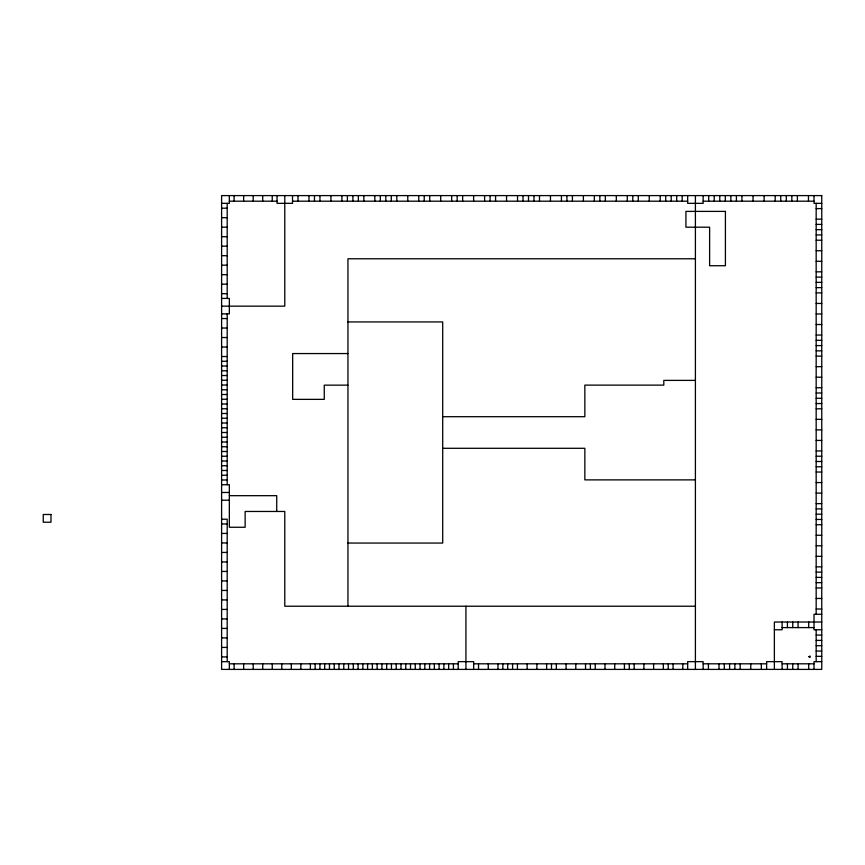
<?xml version="1.0" encoding="UTF-8"?>
<svg xmlns="http://www.w3.org/2000/svg" width="865" height="865" viewBox="0 0 865 865"><rect width="100%" height="100%" fill="white"/><g stroke="black" fill="none" stroke-linecap="round" stroke-linejoin="round"><path stroke-width="1.3" d="M229.344 201.188L277.016 201.188M292.521 201.188L687.664 201.188M703.148 201.188L814.008 201.188M221.602 203.34L229.344 203.34L229.344 195.598M821.75 203.34L814.008 203.34L814.008 195.598M221.602 208.195L227.192 208.195M816.171 208.606L821.75 208.606M221.602 217.688L227.192 217.688M816.171 219.148L821.75 219.148M816.171 224.413L821.75 224.413M221.602 227.192L227.192 227.192M816.171 229.679L821.75 229.679M816.171 234.945L821.75 234.945M221.602 236.686L227.192 236.686M816.171 240.221L821.75 240.221M221.602 246.179L227.192 246.179M816.171 250.753L821.75 250.753M221.602 255.683L227.192 255.683M695.406 258.776L347.946 258.776L347.946 606.224M816.171 261.295L821.75 261.295M221.602 265.177L227.192 265.177M816.171 271.826L821.75 271.826M221.602 274.67L227.192 274.67M816.171 277.103L821.75 277.103M816.171 282.368L821.75 282.368M221.602 284.174L227.192 284.174M816.171 287.634L821.75 287.634M816.171 292.9L821.75 292.9M221.602 293.668L227.192 293.668M221.602 298.414L229.344 298.414L229.344 313.898L221.602 313.898M816.171 303.442L821.75 303.442M221.602 306.156L284.78 306.156L284.78 195.598M816.171 313.973L821.75 313.973M221.602 318.536L227.192 318.536M347.946 321.942L442.707 321.942L442.707 543.058L347.946 543.058M816.171 324.516L821.75 324.516M221.602 328.03L227.192 328.03M816.171 335.047L821.75 335.047M221.602 337.534L227.192 337.534M816.171 340.323L821.75 340.323M816.171 345.589L821.75 345.589M221.602 347.027L227.192 347.027M816.171 350.855L821.75 350.855M347.946 353.558L292.673 353.558L292.673 399.36L324.256 399.36L324.256 385.152L347.946 385.152M816.171 356.121L821.75 356.121M221.602 356.521L227.192 356.521M221.602 361.267L227.192 361.267M221.602 366.025L227.192 366.025M816.171 366.663L821.75 366.663M221.602 370.771L227.192 370.771M221.602 375.518L227.192 375.518M816.171 377.194L821.75 377.194M221.602 380.265L227.192 380.265M695.406 380.384L663.812 380.384L663.812 385.12L584.848 385.12L584.848 416.703L442.707 416.703M221.602 385.012L227.192 385.012M816.171 387.736L821.75 387.736M221.602 389.758L227.192 389.758M816.171 393.002L821.75 393.002M221.602 394.516L227.192 394.516M816.171 398.278L821.75 398.278M221.602 399.262L227.192 399.262M816.171 403.544L821.75 403.544M221.602 404.009L227.192 404.009M221.602 408.756L227.192 408.756M816.171 408.81L821.75 408.81M221.602 413.502L227.192 413.502M221.602 418.249L227.192 418.249M816.171 419.352L821.75 419.352M221.602 423.007L227.192 423.007M221.602 427.753L227.192 427.753M816.171 429.883L821.75 429.883M221.602 432.5L227.192 432.5M221.602 437.247L227.192 437.247M816.171 440.426L821.75 440.426M221.602 441.993L227.192 441.993M221.602 446.751L227.192 446.751M442.707 448.297L584.848 448.297L584.848 479.88L695.406 479.88M816.171 450.957L821.75 450.957M221.602 451.498L227.192 451.498M221.602 456.244L227.192 456.244M816.171 456.223L821.75 456.223M221.602 460.991L227.192 460.991M816.171 461.499L821.75 461.499M221.602 465.738L227.192 465.738M816.171 466.765L821.75 466.765M221.602 470.484L227.192 470.484M816.171 472.031L821.75 472.031M221.602 475.242L227.192 475.242M221.602 479.989L227.192 479.989M816.171 482.573L821.75 482.573M221.602 484.735L229.344 484.735L229.344 527.261L245.141 527.261L245.141 511.464L284.78 511.464L284.78 606.224L695.406 606.224M221.602 492.477L229.344 492.477M816.171 493.104L821.75 493.104M229.344 495.677L276.724 495.677L276.724 511.464M221.602 500.208L229.344 500.208M816.171 503.646L821.75 503.646M816.171 508.912L821.75 508.912M816.171 514.178L821.75 514.178M221.602 519.205L227.192 519.205L227.192 661.66M816.171 519.443L821.75 519.443M221.602 523.952L227.192 523.952M816.171 524.72L821.75 524.72M221.602 533.446L227.192 533.446M816.171 535.251L821.75 535.251M221.602 542.95L227.192 542.95M816.171 545.793L821.75 545.793M221.602 552.443L227.192 552.443M816.171 556.325L821.75 556.325M221.602 561.947L227.192 561.947M816.171 566.867L821.75 566.867M221.602 571.441L227.192 571.441M816.171 572.133L821.75 572.133M816.171 577.398L821.75 577.398M221.602 580.934L227.192 580.934M816.171 582.675L821.75 582.675M816.171 587.941L821.75 587.941M221.602 590.438L227.192 590.438M816.171 598.472L821.75 598.472M221.602 599.932L227.192 599.932M816.171 609.014L821.75 609.014M221.602 609.425L227.192 609.425M821.75 614.28L814.008 614.28L814.008 629.763L821.75 629.763M221.602 618.929L227.192 618.929M821.75 622.021L774.37 622.021L774.37 669.402M782.111 627.601L814.008 627.601M221.602 628.423L227.192 628.423M774.37 629.763L782.111 629.763L782.111 622.021M816.171 635.072L821.75 635.072M221.602 637.916L227.192 637.916M816.171 640.392L821.75 640.392M816.171 645.712L821.75 645.712M221.602 647.42L227.192 647.42M816.171 651.031L821.75 651.031M816.171 656.34L821.75 656.34M221.602 656.913L227.192 656.913M221.602 661.66L229.344 661.66L229.344 669.402M821.75 661.66L814.008 661.66L814.008 669.402M229.344 663.812L458.19 663.812M473.663 663.812L687.664 663.812M703.148 663.812L766.628 663.812M782.111 663.812L814.008 663.812M816.171 203.34L816.171 614.28M816.171 629.763L816.171 661.66M808.699 622.021L808.699 627.601M808.699 663.812L808.699 669.402M808.472 195.598L808.472 201.188M798.06 622.021L798.06 627.601M798.06 663.812L798.06 669.402M797.379 195.598L797.379 201.188M792.74 622.021L792.74 627.601M792.74 663.812L792.74 669.402M791.843 195.598L791.843 201.188M787.431 622.021L787.431 627.601M787.431 663.812L787.431 669.402M786.296 195.598L786.296 201.188M782.111 669.402L782.111 661.66L766.628 661.66L766.628 669.402M780.749 195.598L780.749 201.188M775.202 195.598L775.202 201.188M764.119 195.598L764.119 201.188M761.341 663.812L761.341 669.402M753.037 195.598L753.037 201.188M750.755 663.812L750.755 669.402M741.943 195.598L741.943 201.188M740.18 663.812L740.18 669.402M736.407 195.598L736.407 201.188M734.882 663.812L734.882 669.402M730.86 195.598L730.86 201.188M729.595 663.812L729.595 669.402M725.313 195.598L725.313 201.188M724.308 663.812L724.308 669.402M719.777 195.598L719.777 201.188M719.01 663.812L719.01 669.402M714.231 195.598L714.231 201.188M708.684 195.598L708.684 201.188M708.435 663.812L708.435 669.402M703.148 195.598L703.148 203.34L687.664 203.34L687.664 195.598M703.148 669.402L703.148 661.66L687.664 661.66L687.664 669.402M695.406 195.598L695.406 669.402M682.799 663.812L682.799 669.402M682.171 195.598L682.171 201.188M676.69 195.598L676.69 201.188M673.078 663.812L673.078 669.402M671.197 195.598L671.197 201.188M668.212 663.812L668.212 669.402M665.715 195.598L665.715 201.188M663.347 663.812L663.347 669.402M660.222 195.598L660.222 201.188M653.616 663.812L653.616 669.402M649.247 195.598L649.247 201.188M643.895 663.812L643.895 669.402M638.273 195.598L638.273 201.188M634.164 663.812L634.164 669.402M632.78 195.598L632.78 201.188M629.298 663.812L629.298 669.402M627.298 195.598L627.298 201.188M624.433 663.812L624.433 669.402M616.323 195.598L616.323 201.188M614.712 663.812L614.712 669.402M605.338 195.598L605.338 201.188M604.981 663.812L604.981 669.402M599.856 195.598L599.856 201.188M595.261 663.812L595.261 669.402M594.363 195.598L594.363 201.188M590.395 663.812L590.395 669.402M585.529 663.812L585.529 669.402M583.388 195.598L583.388 201.188M575.798 663.812L575.798 669.402M572.414 195.598L572.414 201.188M566.921 195.598L566.921 201.188M566.078 663.812L566.078 669.402M561.439 195.598L561.439 201.188M556.346 663.812L556.346 669.402M551.481 663.812L551.481 669.402M550.464 195.598L550.464 201.188M546.615 663.812L546.615 669.402M539.49 195.598L539.49 201.188M536.895 663.812L536.895 669.402M533.997 195.598L533.997 201.188M528.504 195.598L528.504 201.188M527.163 663.812L527.163 669.402M523.022 195.598L523.022 201.188M517.529 195.598L517.529 201.188M517.443 663.812L517.443 669.402M512.577 663.812L512.577 669.402M507.712 663.812L507.712 669.402M506.555 195.598L506.555 201.188M502.846 663.812L502.846 669.402M497.981 663.812L497.981 669.402M495.58 195.598L495.58 201.188M490.087 195.598L490.087 201.188M488.26 663.812L488.26 669.402M484.605 195.598L484.605 201.188M478.529 663.812L478.529 669.402M473.631 195.598L473.631 201.188M473.663 669.402L473.663 661.66L458.19 661.66L458.19 669.402M465.932 606.224L465.932 669.402M462.645 195.598L462.645 201.188M457.163 195.598L457.163 201.188M453.422 663.812L453.422 669.402M451.671 195.598L451.671 201.188M448.654 663.812L448.654 669.402M443.886 663.812L443.886 669.402M440.696 195.598L440.696 201.188M439.117 663.812L439.117 669.402M434.349 663.812L434.349 669.402M429.721 195.598L429.721 201.188M429.581 663.812L429.581 669.402M424.812 663.812L424.812 669.402M424.228 195.598L424.228 201.188M420.044 663.812L420.044 669.402M418.746 195.598L418.746 201.188M415.276 663.812L415.276 669.402M410.507 663.812L410.507 669.402M407.772 195.598L407.772 201.188M405.75 663.812L405.75 669.402M400.982 663.812L400.982 669.402M396.797 195.598L396.797 201.188M396.213 663.812L396.213 669.402M391.445 663.812L391.445 669.402M391.304 195.598L391.304 201.188M386.677 663.812L386.677 669.402M385.812 195.598L385.812 201.188M381.908 663.812L381.908 669.402M380.33 195.598L380.33 201.188M377.14 663.812L377.14 669.402M374.837 195.598L374.837 201.188M372.372 663.812L372.372 669.402M367.603 663.812L367.603 669.402M363.862 195.598L363.862 201.188M362.835 663.812L362.835 669.402M358.37 195.598L358.37 201.188M358.067 663.812L358.067 669.402M353.298 663.812L353.298 669.402M352.888 195.598L352.888 201.188M348.53 663.812L348.53 669.402M347.395 195.598L347.395 201.188M343.762 663.812L343.762 669.402M341.913 195.598L341.913 201.188M338.993 663.812L338.993 669.402M334.236 663.812L334.236 669.402M330.938 195.598L330.938 201.188M329.468 663.812L329.468 669.402M324.699 663.812L324.699 669.402M319.953 195.598L319.953 201.188M319.931 663.812L319.931 669.402M315.163 663.812L315.163 669.402M314.471 195.598L314.471 201.188M310.394 663.812L310.394 669.402M308.978 195.598L308.978 201.188M300.858 663.812L300.858 669.402M298.003 195.598L298.003 201.188M292.521 195.598L292.521 203.34L277.038 203.34L277.038 195.598M291.321 663.812L291.321 669.402M281.785 663.812L281.785 669.402M272.248 195.598L272.248 201.188M272.248 663.812L272.248 669.402M262.711 195.598L262.711 201.188M262.711 663.812L262.711 669.402M253.186 195.598L253.186 201.188M253.186 663.812L253.186 669.402M243.649 195.598L243.649 201.188M243.649 663.812L243.649 669.402M234.112 195.598L234.112 201.188M234.112 663.812L234.112 669.402M227.192 203.448L227.192 298.414M227.192 313.79L227.192 484.735M808.98 656.589C809.943 659.606 811.327 654.459 808.98 656.589M821.75 195.598L221.602 195.598L221.602 669.402L821.75 669.402L821.75 195.598M725.411 211.395L685.923 211.395L685.923 227.192L709.614 227.192L709.614 265.728L725.411 265.728L725.411 211.395M50.992 514.491L43.25 514.491L43.25 522.222L50.992 522.222L50.992 514.491"/></g></svg>
